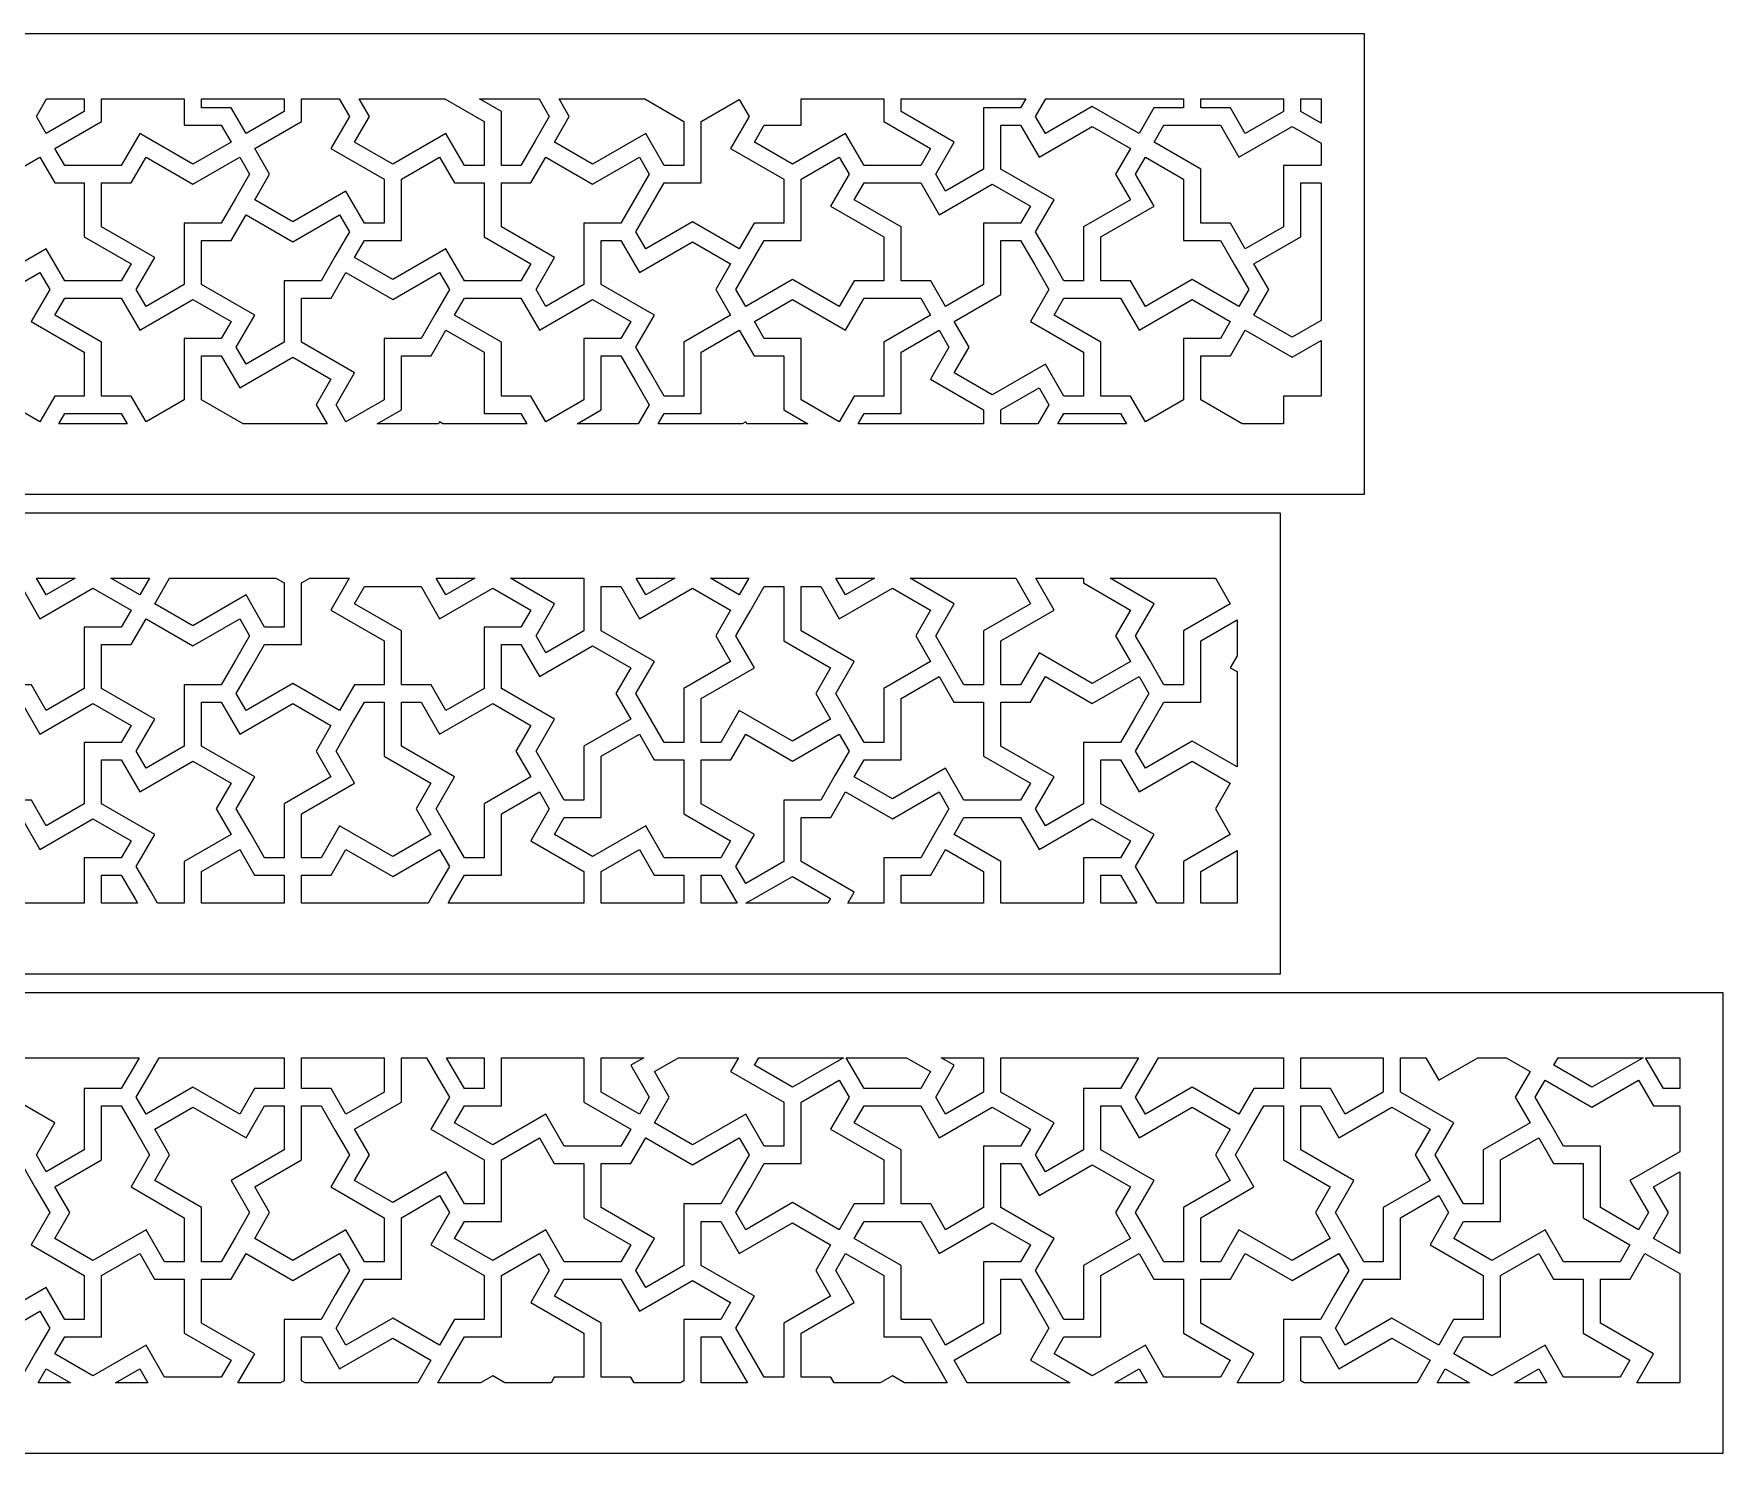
# Model space of a CAD drawing. Extents: x 84 to 1219, y 63 to 1669.
# Drawn here: x 593 to 1216, y 63 to 587 of the extents above; entities that cross this region are included whole.
import ezdxf

# ---------------------------------------------------------------- set-up
doc = ezdxf.new("R2010")
doc.units = 0

msp = doc.modelspace()

# ---------------------------------------------------------------- linework, layer by layer
at = {"layer": 'Layer 1', "color": 7}
for points in [[(218.86437, 417.32), (1083.8644, 417.32), (1083.8644, 587.32), (218.86437, 587.32), (218.86437, 417.32)], [(611.27169, 558.6675), (597.19663, 550.5413), (593.57161, 556.82), (597.32439, 563.32), (611.27169, 563.32), (611.27169, 558.6675)], [(617.67169, 554.9725), (617.67169, 563.32), (648.16437, 563.32), (648.16437, 553.62), (661.81441, 553.62), (665.43943, 547.3413), (651.36437, 539.215), (631.74675, 550.5413), (624.92173, 538.72), (614.47169, 538.72), (604.02165, 538.72), (600.39663, 544.9987), (617.67169, 554.9725)], [(685.05706, 558.6675), (670.982, 550.5413), (665.50945, 560.02), (654.56437, 560.02), (654.56437, 563.32), (685.05706, 563.32), (685.05706, 558.6675)], [(691.45706, 563.32), (705.40436, 563.32), (709.15713, 556.82), (702.33211, 544.9987), (721.94974, 533.6725), (721.94974, 517.42), (714.6997, 517.42), (707.87468, 529.2413), (688.25706, 517.915), (674.182, 526.0413), (679.65454, 535.52), (674.182, 544.9987), (691.45706, 554.9725), (691.45706, 563.32)], [(758.84242, 554.9725), (758.84242, 538.72), (751.59238, 538.72), (744.76736, 550.5413), (725.14974, 539.215), (711.07468, 547.3413), (716.54722, 556.82), (712.79444, 563.32), (744.38409, 563.32), (758.84242, 554.9725)], [(765.24242, 558.6675), (757.18409, 563.32), (779.18972, 563.32), (782.9425, 556.82), (777.71748, 547.77), (772.49246, 538.72), (765.24242, 538.72), (765.24242, 558.6675)], [(832.62778, 554.9725), (832.62778, 538.72), (825.37774, 538.72), (818.55272, 550.5413), (798.9351, 539.215), (784.86004, 547.3413), (790.33258, 556.82), (786.57981, 563.32), (818.16945, 563.32), (832.62778, 554.9725)], [(835.82778, 517.915), (818.55272, 507.9413), (814.9277, 514.22), (825.37774, 532.32), (839.02778, 532.32), (839.02778, 554.9725), (853.10284, 563.0987), (856.72786, 556.82), (849.90284, 544.9987), (869.5205, 533.6725), (869.5205, 517.42), (858.57538, 517.42), (853.10284, 507.9413), (835.82778, 517.915)], [(923.6882, 544.9987), (920.0632, 538.72), (899.1631, 538.72), (892.3381, 550.5413), (872.7205, 539.215), (858.64541, 547.3413), (862.27043, 553.62), (875.9205, 553.62), (875.9205, 563.32), (906.4131, 563.32), (906.4131, 554.9725), (923.6882, 544.9987)], [(956.9559, 560.02), (943.3058, 560.02), (943.3058, 537.3675), (929.2308, 529.2413), (925.6058, 535.52), (932.4308, 547.3413), (912.8131, 558.6675), (912.8131, 563.32), (958.8611, 563.32), (956.9559, 560.02)], [(966.1235, 550.5413), (962.4984, 556.82), (966.2512, 563.32), (1017.0912, 563.32), (1017.0912, 560.02), (1006.1461, 560.02), (1000.6736, 550.5413), (983.3985, 560.515), (966.1235, 550.5413)], [(1053.9839, 558.6675), (1039.9088, 550.5413), (1034.4363, 560.02), (1023.4912, 560.02), (1023.4912, 563.32), (1053.9839, 563.32), (1053.9839, 558.6675)], [(1060.3839, 558.6675), (1060.3839, 563.32), (1067.8644, 563.32), (1067.8644, 554.3487), (1060.3839, 558.6675)], [(980.1985, 516.0675), (980.1985, 496.12), (972.9485, 496.12), (967.7235, 505.17), (962.4984, 514.22), (969.3235, 526.0413), (949.7058, 537.3675), (949.7058, 553.62), (956.9559, 553.62), (963.7809, 541.7987), (983.3985, 553.125), (997.4736, 544.9987), (992.001, 535.52), (997.4736, 526.0413), (980.1985, 516.0675)], [(1006.2161, 547.3413), (1009.8412, 553.62), (1030.7412, 553.62), (1037.5663, 541.7987), (1057.1839, 553.125), (1067.8644, 546.9586), (1067.8644, 539.1192), (1067.6339, 538.72), (1053.9839, 538.72), (1053.9839, 516.0675), (1039.9088, 507.9413), (1034.4363, 517.42), (1023.4912, 517.42), (1023.4912, 537.3675), (1006.2161, 547.3413)], [(611.27169, 512.3725), (628.54675, 502.3987), (624.92173, 496.12), (604.02165, 496.12), (597.19663, 507.9413), (577.57901, 496.615), (563.50395, 504.7413), (567.12897, 511.02), (580.77901, 511.02), (580.77901, 533.6725), (594.85407, 541.7987), (600.32661, 532.32), (611.27169, 532.32), (611.27169, 512.3725)], [(651.36437, 531.825), (668.63943, 541.7987), (672.26445, 535.52), (667.03943, 526.47), (661.81441, 517.42), (648.16437, 517.42), (648.16437, 494.7675), (634.08931, 486.6413), (630.46429, 492.92), (637.28931, 504.7413), (617.67169, 516.0675), (617.67169, 532.32), (628.61677, 532.32), (634.08931, 541.7987), (651.36437, 531.825)], [(758.84242, 512.3725), (776.11748, 502.3987), (772.49246, 496.12), (762.04242, 496.12), (751.59238, 496.12), (744.76736, 507.9413), (725.14974, 496.615), (711.07468, 504.7413), (714.6997, 511.02), (728.34974, 511.02), (728.34974, 533.6725), (742.4248, 541.7987), (747.89734, 532.32), (758.84242, 532.32), (758.84242, 512.3725)], [(798.9351, 531.825), (816.21016, 541.7987), (819.83518, 535.52), (809.38514, 517.42), (795.7351, 517.42), (795.7351, 494.7675), (781.66004, 486.6413), (778.03502, 492.92), (784.86004, 504.7413), (765.24242, 516.0675), (765.24242, 532.32), (776.1875, 532.32), (781.66004, 541.7987), (798.9351, 531.825)], [(872.7205, 496.615), (855.44541, 486.6413), (851.82039, 492.92), (862.27043, 511.02), (875.9205, 511.02), (875.9205, 533.6725), (889.9955, 541.7987), (893.6205, 535.52), (886.7955, 523.6987), (906.4131, 512.3725), (906.4131, 496.12), (895.4681, 496.12), (889.9955, 486.6413), (872.7205, 496.615)], [(1037.5663, 486.6413), (1020.2912, 496.615), (1003.0161, 486.6413), (997.5436, 496.12), (986.5985, 496.12), (986.5985, 512.3725), (1006.2161, 523.6987), (999.3911, 535.52), (1003.0161, 541.7987), (1017.0912, 533.6725), (1017.0912, 511.02), (1030.7412, 511.02), (1035.9663, 501.97), (1041.1913, 492.92), (1037.5663, 486.6413)], [(912.8131, 516.0675), (895.5381, 526.0413), (899.1631, 532.32), (920.0632, 532.32), (926.8882, 520.4987), (946.5058, 531.825), (960.5809, 523.6987), (956.9559, 517.42), (943.3058, 517.42), (943.3058, 494.7675), (929.2308, 486.6413), (923.7582, 496.12), (912.8131, 496.12), (912.8131, 516.0675)], [(1060.3839, 532.32), (1067.6339, 532.32), (1067.8644, 531.9208), (1067.8644, 481.4814), (1057.1839, 475.315), (1043.1088, 483.4413), (1048.5814, 492.92), (1043.1088, 502.3987), (1060.3839, 512.3725), (1060.3839, 532.32)], [(688.25706, 510.525), (705.53211, 520.4987), (709.15713, 514.22), (703.93211, 505.17), (698.70709, 496.12), (685.05706, 496.12), (685.05706, 473.4675), (670.982, 465.3413), (667.35698, 471.62), (674.182, 483.4413), (654.56437, 494.7675), (654.56437, 511.02), (665.50945, 511.02), (670.982, 520.4987), (688.25706, 510.525)], [(832.62778, 473.4675), (832.62778, 453.52), (825.37774, 453.52), (820.15272, 462.57), (814.9277, 471.62), (821.75272, 483.4413), (802.1351, 494.7675), (802.1351, 511.02), (809.38514, 511.02), (816.21016, 499.1987), (835.82778, 510.525), (849.90284, 502.3987), (844.4303, 492.92), (849.90284, 483.4413), (832.62778, 473.4675)], [(949.7058, 491.0725), (949.7058, 511.02), (956.9559, 511.02), (962.1809, 501.97), (967.4059, 492.92), (960.5809, 481.0987), (980.1985, 469.7725), (980.1985, 453.52), (972.9485, 453.52), (966.1235, 465.3413), (946.5058, 454.015), (932.4308, 462.1413), (937.9033, 471.62), (932.4308, 481.0987), (949.7058, 491.0725)], [(577.57901, 454.015), (560.30395, 444.0413), (556.67893, 450.32), (561.90395, 459.37), (567.12897, 468.42), (580.77901, 468.42), (580.77901, 491.0725), (594.85407, 499.1987), (598.47909, 492.92), (591.65407, 481.0987), (611.27169, 469.7725), (611.27169, 453.52), (600.32661, 453.52), (594.85407, 444.0413), (577.57901, 454.015)], [(725.14974, 489.225), (742.4248, 499.1987), (746.04982, 492.92), (740.8248, 483.87), (735.59978, 474.82), (721.94974, 474.82), (721.94974, 452.1675), (707.87468, 444.0413), (704.24966, 450.32), (711.07468, 462.1413), (691.45706, 473.4675), (691.45706, 489.72), (702.40214, 489.72), (707.87468, 499.1987), (725.14974, 489.225)], [(617.67169, 473.4675), (600.39663, 483.4413), (604.02165, 489.72), (624.92173, 489.72), (631.74675, 477.8987), (651.36437, 489.225), (665.43943, 481.0987), (661.81441, 474.82), (648.16437, 474.82), (648.16437, 452.1675), (634.08931, 444.0413), (628.61677, 453.52), (617.67169, 453.52), (617.67169, 473.4675)], [(765.24242, 473.4675), (747.96736, 483.4413), (751.59238, 489.72), (762.04242, 489.72), (772.49246, 489.72), (779.31748, 477.8987), (798.9351, 489.225), (813.01016, 481.0987), (809.38514, 474.82), (795.7351, 474.82), (795.7351, 452.1675), (781.66004, 444.0413), (776.1875, 453.52), (765.24242, 453.52), (765.24242, 473.4675)], [(923.6882, 483.4413), (906.4131, 473.4675), (906.4131, 453.52), (895.4681, 453.52), (889.9955, 444.0413), (875.9205, 452.1675), (875.9205, 474.82), (862.27043, 474.82), (858.64541, 481.0987), (872.7205, 489.225), (892.3381, 477.8987), (899.1631, 489.72), (909.6131, 489.72), (920.0632, 489.72), (923.6882, 483.4413)], [(986.5985, 473.4675), (969.3235, 483.4413), (972.9485, 489.72), (983.3985, 489.72), (993.8486, 489.72), (1000.6736, 477.8987), (1020.2912, 489.225), (1034.3663, 481.0987), (1030.7412, 474.82), (1017.0912, 474.82), (1017.0912, 452.1675), (1003.0161, 444.0413), (997.5436, 453.52), (986.5985, 453.52), (986.5985, 473.4675)], [(728.34974, 448.4725), (728.34974, 468.42), (739.29482, 468.42), (744.76736, 477.8987), (758.84242, 469.7725), (758.84242, 447.12), (772.49246, 447.12), (774.68639, 443.32), (743.67409, 443.32), (742.4248, 444.0413), (742.00837, 443.32), (719.42538, 443.32), (728.34974, 448.4725)], [(878.4448, 443.32), (855.86184, 443.32), (855.44541, 444.0413), (854.19611, 443.32), (823.18381, 443.32), (825.37774, 447.12), (839.02778, 447.12), (839.02778, 469.7725), (853.10284, 477.8987), (858.57538, 468.42), (869.5205, 468.42), (869.5205, 448.4725), (878.4448, 443.32)], [(899.1631, 447.12), (912.8131, 447.12), (912.8131, 469.7725), (926.8882, 477.8987), (930.5132, 471.62), (923.6882, 459.7987), (943.3058, 448.4725), (943.3058, 443.32), (896.9692, 443.32), (899.1631, 447.12)], [(1067.8644, 474.0913), (1067.8644, 453.9192), (1067.6339, 453.52), (1053.9839, 453.52), (1053.9839, 443.32), (1038.8156, 443.32), (1023.4912, 452.1675), (1023.4912, 468.42), (1034.4363, 468.42), (1039.9088, 477.8987), (1057.1839, 467.925), (1067.8644, 474.0913)], [(654.56437, 452.1675), (654.56437, 468.42), (661.81441, 468.42), (668.63943, 456.5987), (688.25706, 467.925), (702.33211, 459.7987), (696.85957, 450.32), (700.90103, 443.32), (669.88873, 443.32), (654.56437, 452.1675)], [(802.1351, 468.42), (809.38514, 468.42), (814.61016, 459.37), (819.83518, 450.32), (815.79373, 443.32), (793.21075, 443.32), (802.1351, 448.4725), (802.1351, 468.42)], [(949.7058, 448.4725), (963.7809, 456.5987), (967.4059, 450.32), (963.3645, 443.32), (949.7058, 443.32), (949.7058, 448.4725)], [(604.02165, 447.12), (624.92173, 447.12), (627.11566, 443.32), (601.82772, 443.32), (604.02165, 447.12)], [(972.9485, 447.12), (983.3985, 447.12), (993.8486, 447.12), (996.0425, 443.32), (970.7545, 443.32), (972.9485, 447.12)], [(249.86437, 240.32), (1052.8644, 240.32), (1052.8644, 410.32), (249.86437, 410.32), (249.86437, 240.32)], [(580.77901, 366.9675), (563.50395, 376.9413), (567.12897, 383.22), (588.02905, 383.22), (594.85407, 371.3987), (614.47169, 382.725), (628.54675, 374.5987), (624.92173, 368.32), (611.27169, 368.32), (611.27169, 345.6675), (597.19663, 337.5413), (591.72409, 347.02), (580.77901, 347.02), (580.77901, 366.9675)], [(597.19663, 380.1413), (593.62935, 386.32), (607.89849, 386.32), (597.19663, 380.1413)], [(621.0449, 386.32), (635.31404, 386.32), (631.74675, 380.1413), (621.0449, 386.32)], [(685.05706, 384.5725), (685.05706, 368.32), (677.80702, 368.32), (670.982, 380.1413), (651.36437, 368.815), (637.28931, 376.9413), (642.70412, 386.32), (682.03026, 386.32), (685.05706, 384.5725)], [(670.982, 337.5413), (667.35698, 343.82), (672.582, 352.87), (677.80702, 361.92), (691.45706, 361.92), (691.45706, 384.5725), (694.48385, 386.32), (709.0994, 386.32), (702.33211, 374.5987), (721.94974, 363.2725), (721.94974, 347.02), (711.00466, 347.02), (705.53211, 337.5413), (688.25706, 347.515), (670.982, 337.5413)], [(728.34974, 366.9675), (711.07468, 376.9413), (714.6997, 383.22), (725.14974, 383.22), (735.59978, 383.22), (742.4248, 371.3987), (762.04242, 382.725), (776.11748, 374.5987), (772.49246, 368.32), (758.84242, 368.32), (758.84242, 345.6675), (744.76736, 337.5413), (739.29482, 347.02), (728.34974, 347.02), (728.34974, 366.9675)], [(744.76736, 380.1413), (741.20007, 386.32), (755.46921, 386.32), (744.76736, 380.1413)], [(795.7351, 366.9675), (781.66004, 358.8413), (778.03502, 365.12), (784.86004, 376.9413), (768.61562, 386.32), (795.7351, 386.32), (795.7351, 366.9675)], [(832.62778, 345.6675), (832.62778, 325.72), (825.37774, 325.72), (814.9277, 343.82), (821.75272, 355.6413), (802.1351, 366.9675), (802.1351, 383.22), (809.38514, 383.22), (816.21016, 371.3987), (835.82778, 382.725), (849.90284, 374.5987), (844.4303, 365.12), (849.90284, 355.6413), (832.62778, 345.6675)], [(818.55272, 380.1413), (814.98544, 386.32), (829.25458, 386.32), (818.55272, 380.1413)], [(869.5205, 383.22), (869.5205, 363.2725), (886.7955, 353.2987), (881.323, 343.82), (886.7955, 334.3413), (872.7205, 326.215), (853.10284, 337.5413), (846.27782, 325.72), (839.02778, 325.72), (839.02778, 341.9725), (858.64541, 353.2987), (851.82039, 365.12), (857.04541, 374.17), (862.27043, 383.22), (869.5205, 383.22)], [(853.10284, 380.1413), (842.40099, 386.32), (856.67013, 386.32), (853.10284, 380.1413)], [(906.4131, 345.6675), (906.4131, 325.72), (899.1631, 325.72), (893.9381, 334.77), (888.7131, 343.82), (895.5381, 355.6413), (875.9205, 366.9675), (875.9205, 383.22), (883.1705, 383.22), (889.9955, 371.3987), (909.6131, 382.725), (923.6882, 374.5987), (918.2157, 365.12), (923.6882, 355.6413), (906.4131, 345.6675)], [(892.3381, 380.1413), (888.7708, 386.32), (903.0399, 386.32), (892.3381, 380.1413)], [(943.3058, 347.02), (936.0558, 347.02), (925.6058, 365.12), (932.4308, 376.9413), (916.1864, 386.32), (955.1661, 386.32), (960.5809, 376.9413), (943.3058, 366.9675), (943.3058, 347.02)], [(980.1985, 384.5725), (997.4736, 374.5987), (992.001, 365.12), (997.4736, 355.6413), (983.3985, 347.515), (963.7809, 358.8413), (956.9559, 347.02), (949.7058, 347.02), (949.7058, 363.2725), (969.3235, 374.5987), (962.5562, 386.32), (980.1985, 386.32), (980.1985, 384.5725)], [(1017.0912, 347.02), (1009.8412, 347.02), (1004.6161, 356.07), (999.3911, 365.12), (1006.2161, 376.9413), (989.9717, 386.32), (1028.9514, 386.32), (1034.3663, 376.9413), (1017.0912, 366.9675), (1017.0912, 347.02)], [(651.36437, 361.425), (668.63943, 371.3987), (672.26445, 365.12), (667.03943, 356.07), (661.81441, 347.02), (648.16437, 347.02), (648.16437, 324.3675), (634.08931, 316.2413), (630.46429, 322.52), (637.28931, 334.3413), (617.67169, 345.6675), (617.67169, 361.92), (628.61677, 361.92), (634.08931, 371.3987), (651.36437, 361.425)], [(1003.0161, 316.2413), (999.3911, 322.52), (1004.6161, 331.57), (1009.8412, 340.62), (1023.4912, 340.62), (1023.4912, 363.2725), (1036.8644, 370.9935), (1036.8644, 357.6256), (1034.3663, 353.2987), (1036.8644, 351.8564), (1036.8644, 316.6465), (1020.2912, 326.215), (1003.0161, 316.2413)], [(795.7351, 324.3675), (795.7351, 304.42), (788.48506, 304.42), (783.26004, 313.47), (778.03502, 322.52), (784.86004, 334.3413), (765.24242, 345.6675), (765.24242, 361.92), (772.49246, 361.92), (779.31748, 350.0987), (798.9351, 361.425), (813.01016, 353.2987), (807.53762, 343.82), (813.01016, 334.3413), (795.7351, 324.3675)], [(943.3058, 320.6725), (960.5809, 310.6987), (956.9559, 304.42), (936.0558, 304.42), (929.2308, 316.2413), (909.6131, 304.915), (895.5381, 313.0413), (899.1631, 319.32), (912.8131, 319.32), (912.8131, 341.9725), (926.8882, 350.0987), (932.3607, 340.62), (943.3058, 340.62), (943.3058, 320.6725)], [(983.3985, 340.125), (1000.6736, 350.0987), (1004.2986, 343.82), (999.0736, 334.77), (993.8486, 325.72), (980.1985, 325.72), (980.1985, 303.0675), (966.1235, 294.9413), (962.4984, 301.22), (969.3235, 313.0413), (949.7058, 324.3675), (949.7058, 340.62), (960.6509, 340.62), (966.1235, 350.0987), (983.3985, 340.125)], [(580.77901, 324.3675), (563.50395, 334.3413), (567.12897, 340.62), (577.57901, 340.62), (588.02905, 340.62), (594.85407, 328.7987), (614.47169, 340.125), (628.54675, 331.9987), (624.92173, 325.72), (611.27169, 325.72), (611.27169, 303.0675), (597.19663, 294.9413), (591.72409, 304.42), (580.77901, 304.42), (580.77901, 324.3675)], [(685.05706, 303.0675), (685.05706, 283.12), (677.80702, 283.12), (672.582, 292.17), (667.35698, 301.22), (674.182, 313.0413), (654.56437, 324.3675), (654.56437, 340.62), (661.81441, 340.62), (668.63943, 328.7987), (688.25706, 340.125), (702.33211, 331.9987), (696.85957, 322.52), (702.33211, 313.0413), (685.05706, 303.0675)], [(721.94974, 340.62), (721.94974, 320.6725), (739.2248, 310.6987), (733.75226, 301.22), (739.2248, 291.7413), (725.14974, 283.615), (705.53211, 294.9413), (698.70709, 283.12), (691.45706, 283.12), (691.45706, 299.3725), (711.07468, 310.6987), (704.24966, 322.52), (709.47468, 331.57), (714.6997, 340.62), (721.94974, 340.62)], [(758.84242, 303.0675), (758.84242, 283.12), (751.59238, 283.12), (746.36736, 292.17), (741.14234, 301.22), (747.96736, 313.0413), (728.34974, 324.3675), (728.34974, 340.62), (735.59978, 340.62), (742.4248, 328.7987), (762.04242, 340.125), (776.11748, 331.9987), (770.64494, 322.52), (776.11748, 313.0413), (758.84242, 303.0675)], [(832.62778, 299.3725), (849.90284, 289.3987), (846.27782, 283.12), (835.82778, 283.12), (825.37774, 283.12), (818.55272, 294.9413), (798.9351, 283.615), (784.86004, 291.7413), (788.48506, 298.02), (802.1351, 298.02), (802.1351, 320.6725), (816.21016, 328.7987), (821.6827, 319.32), (832.62778, 319.32), (832.62778, 299.3725)], [(872.7205, 318.825), (889.9955, 328.7987), (893.6205, 322.52), (888.3955, 313.47), (883.1705, 304.42), (869.5205, 304.42), (869.5205, 281.7675), (855.44541, 273.6413), (851.82039, 279.92), (858.64541, 291.7413), (839.02778, 303.0675), (839.02778, 319.32), (849.97287, 319.32), (855.44541, 328.7987), (872.7205, 318.825)], [(648.16437, 266.32), (638.31626, 266.32), (635.68931, 270.87), (630.46429, 279.92), (637.28931, 291.7413), (617.67169, 303.0675), (617.67169, 319.32), (624.92173, 319.32), (631.74675, 307.4987), (651.36437, 318.825), (665.43943, 310.6987), (659.96689, 301.22), (665.43943, 291.7413), (648.16437, 281.7675), (648.16437, 266.32)], [(1017.0912, 266.32), (1007.2431, 266.32), (999.3911, 279.92), (1006.2161, 291.7413), (986.5985, 303.0675), (986.5985, 319.32), (993.8486, 319.32), (1000.6736, 307.4987), (1020.2912, 318.825), (1034.3663, 310.6987), (1028.8937, 301.22), (1034.3663, 291.7413), (1017.0912, 281.7675), (1017.0912, 266.32)], [(746.36736, 267.67), (751.59238, 276.72), (765.24242, 276.72), (765.24242, 299.3725), (779.31748, 307.4987), (782.9425, 301.22), (776.11748, 289.3987), (795.7351, 278.0725), (795.7351, 266.32), (745.58794, 266.32), (746.36736, 267.67)], [(926.8882, 307.4987), (930.5132, 301.22), (925.2882, 292.17), (920.0632, 283.12), (906.4131, 283.12), (906.4131, 266.32), (893.1587, 266.32), (895.5381, 270.4413), (875.9205, 281.7675), (875.9205, 298.02), (886.8655, 298.02), (892.3381, 307.4987), (909.6131, 297.525), (926.8882, 307.4987)], [(563.50395, 291.7413), (567.12897, 298.02), (588.02905, 298.02), (594.85407, 286.1987), (614.47169, 297.525), (628.54675, 289.3987), (624.92173, 283.12), (611.27169, 283.12), (611.27169, 266.32), (580.77901, 266.32), (580.77901, 281.7675), (563.50395, 291.7413)], [(932.4308, 291.7413), (936.0558, 298.02), (956.9559, 298.02), (963.7809, 286.1987), (983.3985, 297.525), (997.4736, 289.3987), (993.8486, 283.12), (980.1985, 283.12), (980.1985, 266.32), (949.7058, 266.32), (949.7058, 281.7675), (932.4308, 291.7413)], [(654.56437, 278.0725), (668.63943, 286.1987), (674.11197, 276.72), (685.05706, 276.72), (685.05706, 266.32), (654.56437, 266.32), (654.56437, 278.0725)], [(742.4248, 286.1987), (746.04982, 279.92), (740.8248, 270.87), (738.19785, 266.32), (691.45706, 266.32), (691.45706, 276.72), (702.40214, 276.72), (707.87468, 286.1987), (725.14974, 276.225), (742.4248, 286.1987)], [(802.1351, 278.0725), (816.21016, 286.1987), (821.6827, 276.72), (832.62778, 276.72), (832.62778, 266.32), (802.1351, 266.32), (802.1351, 278.0725)], [(912.8131, 276.72), (923.7582, 276.72), (929.2308, 286.1987), (943.3058, 278.0725), (943.3058, 266.32), (912.8131, 266.32), (912.8131, 276.72)], [(1023.4912, 278.0725), (1036.8644, 285.7935), (1036.8644, 266.32), (1023.4912, 266.32), (1023.4912, 278.0725)], [(617.67169, 276.72), (624.92173, 276.72), (630.14675, 267.67), (630.92617, 266.32), (617.67169, 266.32), (617.67169, 276.72)], [(839.02778, 276.72), (846.27782, 276.72), (852.28227, 266.32), (839.02778, 266.32), (839.02778, 276.72)], [(872.7205, 276.225), (886.7955, 268.0987), (885.7686, 266.32), (855.56458, 266.32), (872.7205, 276.225)], [(986.5985, 276.72), (993.8486, 276.72), (999.853, 266.32), (986.5985, 266.32), (986.5985, 276.72)], [(86.36437, 63.32), (1216.3644, 63.32), (1216.3644, 233.32), (86.36437, 233.32), (86.36437, 63.32)], [(630.14675, 206.97), (624.92173, 197.92), (611.27169, 197.92), (611.27169, 175.2675), (597.19663, 167.1413), (593.57161, 173.42), (600.39663, 185.2413), (580.77901, 196.5675), (580.77901, 209.32), (631.50352, 209.32), (630.14675, 206.97)], [(634.08931, 188.4413), (630.46429, 194.72), (635.68931, 203.77), (638.89361, 209.32), (685.05706, 209.32), (685.05706, 197.92), (674.11197, 197.92), (668.63943, 188.4413), (651.36437, 198.415), (634.08931, 188.4413)], [(721.94974, 196.5675), (707.87468, 188.4413), (702.40214, 197.92), (691.45706, 197.92), (691.45706, 209.32), (721.94974, 209.32), (721.94974, 196.5675)], [(728.34974, 209.32), (737.6205, 209.32), (740.8248, 203.77), (746.04982, 194.72), (739.2248, 182.8987), (758.84242, 171.5725), (758.84242, 155.32), (751.59238, 155.32), (744.76736, 167.1413), (725.14974, 155.815), (711.07468, 163.9413), (716.54722, 173.42), (711.07468, 182.8987), (728.34974, 192.8725), (728.34974, 209.32)], [(758.84242, 197.92), (751.59238, 197.92), (746.36736, 206.97), (745.01059, 209.32), (758.84242, 209.32), (758.84242, 197.92)], [(813.01016, 182.8987), (809.38514, 176.62), (798.9351, 176.62), (788.48506, 176.62), (781.66004, 188.4413), (762.04242, 177.115), (747.96736, 185.2413), (751.59238, 191.52), (765.24242, 191.52), (765.24242, 209.32), (795.7351, 209.32), (795.7351, 192.8725), (813.01016, 182.8987)], [(813.01016, 206.5413), (819.83518, 194.72), (816.21016, 188.4413), (802.1351, 196.5675), (802.1351, 209.32), (817.82304, 209.32), (813.01016, 206.5413)], [(849.90284, 204.1987), (869.5205, 192.8725), (869.5205, 176.62), (862.27043, 176.62), (855.44541, 188.4413), (835.82778, 177.115), (821.75272, 185.2413), (827.22526, 194.72), (821.75272, 204.1987), (830.62304, 209.32), (852.85962, 209.32), (849.90284, 204.1987)], [(872.7205, 198.415), (858.64541, 206.5413), (860.2497, 209.32), (891.6084, 209.32), (872.7205, 198.415)], [(923.6882, 204.1987), (920.0632, 197.92), (909.6131, 197.92), (899.1631, 197.92), (892.5813, 209.32), (914.8179, 209.32), (923.6882, 204.1987)], [(943.3058, 196.5675), (929.2308, 188.4413), (925.6058, 194.72), (932.4308, 206.5413), (927.6179, 209.32), (943.3058, 209.32), (943.3058, 196.5675)], [(993.8486, 197.92), (980.1985, 197.92), (980.1985, 175.2675), (966.1235, 167.1413), (962.4984, 173.42), (969.3235, 185.2413), (949.7058, 196.5675), (949.7058, 209.32), (1000.4303, 209.32), (993.8486, 197.92)], [(1003.0161, 188.4413), (999.3911, 194.72), (1007.8204, 209.32), (1053.9839, 209.32), (1053.9839, 197.92), (1043.0388, 197.92), (1037.5663, 188.4413), (1020.2912, 198.415), (1003.0161, 188.4413)], [(1090.8766, 196.5675), (1076.8015, 188.4413), (1071.329, 197.92), (1060.3839, 197.92), (1060.3839, 209.32), (1090.8766, 209.32), (1090.8766, 196.5675)], [(1127.7692, 155.32), (1120.5192, 155.32), (1110.0692, 173.42), (1116.8942, 185.2413), (1097.2766, 196.5675), (1097.2766, 209.32), (1106.5473, 209.32), (1111.3516, 200.9987), (1125.7645, 209.32), (1136.174, 209.32), (1145.0443, 204.1987), (1139.5718, 194.72), (1145.0443, 185.2413), (1127.7692, 175.2675), (1127.7692, 155.32)], [(1167.8619, 198.415), (1153.7869, 206.5413), (1155.3912, 209.32), (1186.7499, 209.32), (1167.8619, 198.415)], [(1194.3046, 197.92), (1187.7228, 209.32), (1200.3644, 209.32), (1200.3644, 197.92), (1194.3046, 197.92)], [(872.7205, 155.815), (855.44541, 145.8413), (851.82039, 152.12), (857.04541, 161.17), (862.27043, 170.22), (875.9205, 170.22), (875.9205, 192.8725), (889.9955, 200.9987), (893.6205, 194.72), (886.7955, 182.8987), (906.4131, 171.5725), (906.4131, 155.32), (895.4681, 155.32), (889.9955, 145.8413), (872.7205, 155.815)], [(1167.8619, 191.025), (1185.137, 200.9987), (1190.6095, 191.52), (1200.3644, 191.52), (1200.3644, 174.5803), (1181.937, 163.9413), (1188.762, 152.12), (1185.137, 145.8413), (1171.0619, 153.9675), (1171.0619, 176.62), (1157.4119, 176.62), (1152.1869, 185.67), (1146.9618, 194.72), (1150.5869, 200.9987), (1167.8619, 191.025)], [(617.67169, 171.5725), (617.67169, 191.52), (624.92173, 191.52), (630.14675, 182.47), (635.37177, 173.42), (628.54675, 161.5987), (648.16437, 150.2725), (648.16437, 134.02), (640.91433, 134.02), (634.08931, 145.8413), (614.47169, 134.515), (600.39663, 142.6413), (605.86917, 152.12), (600.39663, 161.5987), (617.67169, 171.5725)], [(654.56437, 134.02), (654.56437, 153.9675), (637.28931, 163.9413), (642.76185, 173.42), (637.28931, 182.8987), (651.36437, 191.025), (670.982, 179.6987), (677.80702, 191.52), (685.05706, 191.52), (685.05706, 175.2675), (665.43943, 163.9413), (672.26445, 152.12), (667.03943, 143.07), (661.81441, 134.02), (654.56437, 134.02)], [(691.45706, 171.5725), (691.45706, 191.52), (698.70709, 191.52), (703.93211, 182.47), (709.15713, 173.42), (702.33211, 161.5987), (721.94974, 150.2725), (721.94974, 134.02), (714.6997, 134.02), (707.87468, 145.8413), (688.25706, 134.515), (674.182, 142.6413), (679.65454, 152.12), (674.182, 161.5987), (691.45706, 171.5725)], [(912.8131, 175.2675), (895.5381, 185.2413), (899.1631, 191.52), (909.6131, 191.52), (920.0632, 191.52), (926.8882, 179.6987), (946.5058, 191.025), (960.5809, 182.8987), (956.9559, 176.62), (943.3058, 176.62), (943.3058, 153.9675), (929.2308, 145.8413), (923.7582, 155.32), (912.8131, 155.32), (912.8131, 175.2675)], [(1017.0912, 153.9675), (1017.0912, 134.02), (1009.8412, 134.02), (1004.6161, 143.07), (999.3911, 152.12), (1006.2161, 163.9413), (986.5985, 175.2675), (986.5985, 191.52), (993.8486, 191.52), (1000.6736, 179.6987), (1020.2912, 191.025), (1034.3663, 182.8987), (1028.8937, 173.42), (1034.3663, 163.9413), (1017.0912, 153.9675)], [(1053.9839, 191.52), (1053.9839, 171.5725), (1071.2589, 161.5987), (1065.7864, 152.12), (1071.2589, 142.6413), (1057.1839, 134.515), (1037.5663, 145.8413), (1030.7412, 134.02), (1023.4912, 134.02), (1023.4912, 150.2725), (1043.1088, 161.5987), (1036.2838, 173.42), (1041.5088, 182.47), (1046.7338, 191.52), (1053.9839, 191.52)], [(1090.8766, 153.9675), (1090.8766, 134.02), (1083.6265, 134.02), (1073.1765, 152.12), (1080.0015, 163.9413), (1060.3839, 175.2675), (1060.3839, 191.52), (1067.6339, 191.52), (1074.4589, 179.6987), (1094.0766, 191.025), (1108.1516, 182.8987), (1102.6791, 173.42), (1108.1516, 163.9413), (1090.8766, 153.9675)], [(795.7351, 150.2725), (813.01016, 140.2987), (809.38514, 134.02), (798.9351, 134.02), (788.48506, 134.02), (781.66004, 145.8413), (762.04242, 134.515), (747.96736, 142.6413), (751.59238, 148.92), (765.24242, 148.92), (765.24242, 171.5725), (779.31748, 179.6987), (784.79002, 170.22), (795.7351, 170.22), (795.7351, 150.2725)], [(835.82778, 169.725), (853.10284, 179.6987), (856.72786, 173.42), (851.50284, 164.37), (846.27782, 155.32), (832.62778, 155.32), (832.62778, 132.6675), (818.55272, 124.5413), (814.9277, 130.82), (821.75272, 142.6413), (802.1351, 153.9675), (802.1351, 170.22), (813.08018, 170.22), (818.55272, 179.6987), (835.82778, 169.725)], [(1164.6619, 150.2725), (1181.937, 140.2987), (1178.312, 134.02), (1167.8619, 134.02), (1157.4119, 134.02), (1150.5869, 145.8413), (1130.9692, 134.515), (1116.8942, 142.6413), (1120.5192, 148.92), (1134.1692, 148.92), (1134.1692, 171.5725), (1148.2443, 179.6987), (1153.7168, 170.22), (1164.6619, 170.22), (1164.6619, 150.2725)], [(580.77901, 150.2725), (580.77901, 170.22), (588.02905, 170.22), (593.25407, 161.17), (598.47909, 152.12), (591.65407, 140.2987), (611.27169, 128.9725), (611.27169, 112.72), (604.02165, 112.72), (597.19663, 124.5413), (577.57901, 113.215), (563.50395, 121.3413), (568.97649, 130.82), (563.50395, 140.2987), (580.77901, 150.2725)], [(980.1985, 132.6675), (980.1985, 112.72), (972.9485, 112.72), (967.7235, 121.77), (962.4984, 130.82), (969.3235, 142.6413), (949.7058, 153.9675), (949.7058, 170.22), (956.9559, 170.22), (963.7809, 158.3987), (983.3985, 169.725), (997.4736, 161.5987), (992.001, 152.12), (997.4736, 142.6413), (980.1985, 132.6675)], [(1190.6795, 142.6413), (1196.1521, 152.12), (1190.6795, 161.5987), (1200.3644, 167.1903), (1200.3644, 137.0497), (1190.6795, 142.6413)], [(725.14974, 113.215), (707.87468, 103.2413), (704.24966, 109.52), (709.47468, 118.57), (714.6997, 127.62), (728.34974, 127.62), (728.34974, 150.2725), (742.4248, 158.3987), (746.04982, 152.12), (739.2248, 140.2987), (758.84242, 128.9725), (758.84242, 112.72), (747.89734, 112.72), (742.4248, 103.2413), (725.14974, 113.215)], [(1094.0766, 113.215), (1076.8015, 103.2413), (1073.1765, 109.52), (1078.4015, 118.57), (1083.6265, 127.62), (1097.2766, 127.62), (1097.2766, 150.2725), (1111.3516, 158.3987), (1114.9766, 152.12), (1108.1516, 140.2987), (1127.7692, 128.9725), (1127.7692, 112.72), (1116.8242, 112.72), (1111.3516, 103.2413), (1094.0766, 113.215)], [(869.5205, 111.3675), (869.5205, 91.42), (862.27043, 91.42), (851.82039, 109.52), (858.64541, 121.3413), (839.02778, 132.6675), (839.02778, 148.92), (846.27782, 148.92), (853.10284, 137.0987), (872.7205, 148.425), (886.7955, 140.2987), (881.323, 130.82), (886.7955, 121.3413), (869.5205, 111.3675)], [(912.8131, 132.6675), (895.5381, 142.6413), (899.1631, 148.92), (920.0632, 148.92), (926.8882, 137.0987), (946.5058, 148.425), (960.5809, 140.2987), (956.9559, 134.02), (943.3058, 134.02), (943.3058, 111.3675), (929.2308, 103.2413), (923.7582, 112.72), (912.8131, 112.72), (912.8131, 132.6675)], [(648.16437, 107.6725), (665.43943, 97.6987), (661.81441, 91.42), (640.91433, 91.42), (634.08931, 103.2413), (614.47169, 91.915), (600.39663, 100.0413), (604.02165, 106.32), (617.67169, 106.32), (617.67169, 128.9725), (631.74675, 137.0987), (637.21929, 127.62), (648.16437, 127.62), (648.16437, 107.6725)], [(705.53211, 137.0987), (709.15713, 130.82), (703.93211, 121.77), (698.70709, 112.72), (685.05706, 112.72), (685.05706, 90.0675), (683.76231, 89.32), (667.99206, 89.32), (674.182, 100.0413), (654.56437, 111.3675), (654.56437, 127.62), (665.50945, 127.62), (670.982, 137.0987), (688.25706, 127.125), (705.53211, 137.0987)], [(757.54768, 89.32), (741.77742, 89.32), (746.36736, 97.27), (751.59238, 106.32), (765.24242, 106.32), (765.24242, 128.9725), (779.31748, 137.0987), (782.9425, 130.82), (776.11748, 118.9987), (795.7351, 107.6725), (795.7351, 91.42), (784.79002, 91.42), (783.57758, 89.32), (766.53716, 89.32), (762.04242, 91.915), (757.54768, 89.32)], [(909.6131, 91.915), (905.1184, 89.32), (888.078, 89.32), (886.8655, 91.42), (875.9205, 91.42), (875.9205, 107.6725), (895.5381, 118.9987), (888.7131, 130.82), (892.3381, 137.0987), (906.4131, 128.9725), (906.4131, 106.32), (920.0632, 106.32), (925.2882, 97.27), (929.8781, 89.32), (914.1079, 89.32), (909.6131, 91.915)], [(1017.0912, 107.6725), (1034.3663, 97.6987), (1030.7412, 91.42), (1020.2912, 91.42), (1009.8412, 91.42), (1003.0161, 103.2413), (983.3985, 91.915), (969.3235, 100.0413), (972.9485, 106.32), (986.5985, 106.32), (986.5985, 128.9725), (1000.6736, 137.0987), (1006.1461, 127.62), (1017.0912, 127.62), (1017.0912, 107.6725)], [(1074.4589, 137.0987), (1078.084, 130.82), (1072.8589, 121.77), (1067.6339, 112.72), (1053.9839, 112.72), (1053.9839, 90.0675), (1052.6891, 89.32), (1036.9189, 89.32), (1043.1088, 100.0413), (1023.4912, 111.3675), (1023.4912, 127.62), (1034.4363, 127.62), (1039.9088, 137.0987), (1057.1839, 127.125), (1074.4589, 137.0987)], [(1164.6619, 107.6725), (1181.937, 97.6987), (1178.312, 91.42), (1167.8619, 91.42), (1157.4119, 91.42), (1150.5869, 103.2413), (1130.9692, 91.915), (1116.8942, 100.0413), (1120.5192, 106.32), (1134.1692, 106.32), (1134.1692, 128.9725), (1148.2443, 137.0987), (1153.7168, 127.62), (1164.6619, 127.62), (1164.6619, 107.6725)], [(1200.2599, 89.32), (1184.4896, 89.32), (1190.6795, 100.0413), (1171.0619, 111.3675), (1171.0619, 127.62), (1182.007, 127.62), (1187.4795, 137.0987), (1200.3644, 129.6597), (1200.3644, 89.3803), (1200.2599, 89.32)], [(784.86004, 121.3413), (788.48506, 127.62), (798.9351, 127.62), (809.38514, 127.62), (816.21016, 115.7987), (835.82778, 127.125), (849.90284, 118.9987), (846.27782, 112.72), (832.62778, 112.72), (832.62778, 90.0675), (831.33304, 89.32), (814.29262, 89.32), (813.08018, 91.42), (802.1351, 91.42), (802.1351, 111.3675), (784.86004, 121.3413)], [(949.7058, 127.62), (956.9559, 127.62), (962.1809, 118.57), (967.4059, 109.52), (960.5809, 97.6987), (975.0933, 89.32), (937.2682, 89.32), (932.4308, 97.6987), (949.7058, 107.6725), (949.7058, 127.62)], [(594.85407, 115.7987), (598.47909, 109.52), (593.25407, 100.47), (588.02905, 91.42), (574.37901, 91.42), (574.37901, 89.32), (545.18107, 89.32), (543.88633, 90.0675), (543.88633, 106.32), (554.83141, 106.32), (560.30395, 115.7987), (577.57901, 105.825), (594.85407, 115.7987)], [(691.45706, 90.0675), (691.45706, 106.32), (698.70709, 106.32), (705.53211, 94.4987), (725.14974, 105.825), (739.2248, 97.6987), (734.38734, 89.32), (692.7518, 89.32), (691.45706, 90.0675)], [(839.02778, 106.32), (846.27782, 106.32), (856.09278, 89.32), (839.02778, 89.32), (839.02778, 106.32)], [(1060.3839, 90.0675), (1060.3839, 106.32), (1067.6339, 106.32), (1074.4589, 94.4987), (1094.0766, 105.825), (1108.1516, 97.6987), (1103.3142, 89.32), (1061.6786, 89.32), (1060.3839, 90.0675)], [(597.19663, 94.4987), (606.16643, 89.32), (594.2067, 89.32), (597.19663, 94.4987)], [(631.74675, 94.4987), (634.73669, 89.32), (622.77695, 89.32), (631.74675, 94.4987)], [(1000.6736, 94.4987), (1003.6635, 89.32), (991.7038, 89.32), (1000.6736, 94.4987)], [(1122.664, 89.32), (1110.7042, 89.32), (1113.6942, 94.4987), (1122.664, 89.32)], [(1148.2443, 94.4987), (1151.2342, 89.32), (1139.2745, 89.32), (1148.2443, 94.4987)]]:
    msp.add_lwpolyline(points, close=True, dxfattribs=at)

doc.saveas('drawing.dxf')
